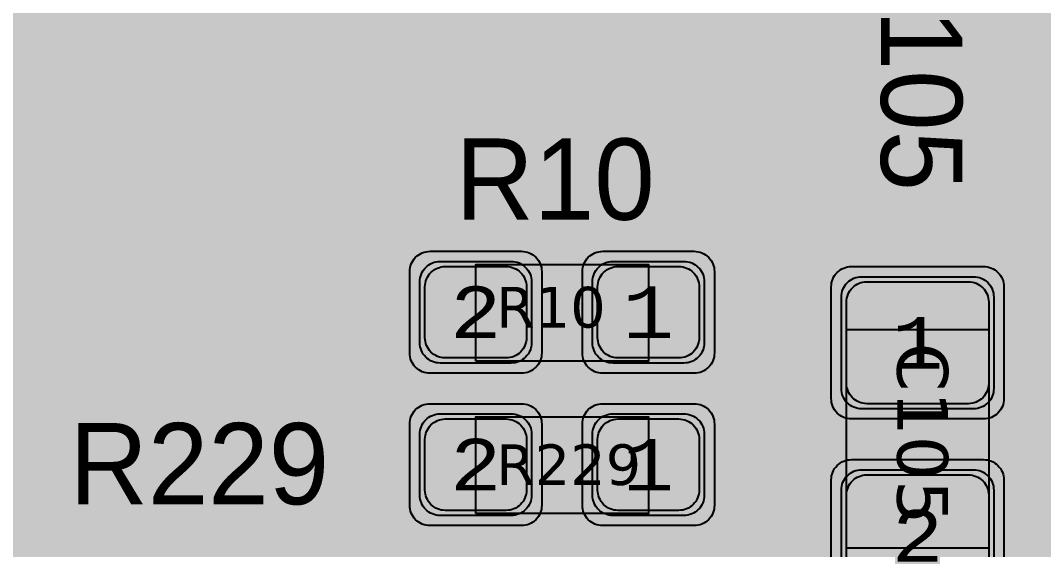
# Model space of a CAD drawing. Extents: x -28 to 199, y -61 to 255.
# Drawn here: x 139.67 to 149.74, y 213.92 to 219.12 of the extents above; entities that cross this region are included whole.
import ezdxf
from ezdxf.enums import TextEntityAlignment as Align

# ---------------------------------------------------------------- set-up
doc = ezdxf.new("R2010")
doc.units = 0
doc.header["$MEASUREMENT"] = 0
for name, color, linetype in [('ASSEMBLY_OUTLINES_TOP', 102, 'CONTINUOUS'), ('ASSEMBLY_PART_NUMBERS_BTM', 191, 'CONTINUOUS'), ('ASSEMBLY_PART_NUMBERS_TOP', 102, 'CONTINUOUS'), ('ASSEMBLY_REF_DES_TOP', 102, 'CONTINUOUS'), ('DRILL_DRAWING', 21, 'CONTINUOUS'), ('GENERATED_SILKSCREEN_TOP', 140, 'CONTINUOUS'), ('PART_PADS_SMD_TOP', 150, 'CONTINUOUS'), ('PIN_NUMBERS_BTM', 8, 'CONTINUOUS'), ('PIN_NUMBERS_TOP', 8, 'CONTINUOUS'), ('PLACEMENT_OUTLINES_TOP', 130, 'CONTINUOUS'), ('PLANE_DATA_LAYER_BOTTOM', 10, 'CONTINUOUS'), ('PLANE_DATA_LAYER_TOP', 150, 'CONTINUOUS'), ('PLANE_SHAPES_LAYER_2', 230, 'CONTINUOUS'), ('PLANE_SHAPES_LAYER_3', 81, 'CONTINUOUS'), ('PLANE_SHAPES_LAYER_BOTTOM', 10, 'CONTINUOUS'), ('PLANE_SHAPES_LAYER_TOP', 150, 'CONTINUOUS'), ('SILKSCREEN_OUTLINES_TOP', 150, 'CONTINUOUS'), ('SILKSCREEN_REF_DES_TOP', 150, 'CONTINUOUS'), ('SOLDERMASK_PADS_TOP', 180, 'CONTINUOUS'), ('SOLDERPASTE_PADS_TOP', 180, 'CONTINUOUS'), ('TRACES_LAYER_2', 230, 'CONTINUOUS'), ('TRACES_LAYER_BOTTOM', 10, 'CONTINUOUS'), ('TRACES_LAYER_TOP', 150, 'CONTINUOUS')]:
    doc.layers.add(name, color=color, linetype=linetype)
doc.styles.add('COURIER_NEW', font='COUR.TTF')
doc.styles.add('VERDANA', font='verdana.TTF')
doc.styles.add('VERIBEST_GERBER_0', font='txt')

msp = doc.modelspace()

# ---------------------------------------------------------------- hatches: boundary and pattern name
at = {"layer": 'PLANE_DATA_LAYER_BOTTOM'}
h = msp.add_hatch(color=256, dxfattribs=at)
h.paths.add_polyline_path([(169.5, 182.994348, -0.6681819935815638), (169.369918, 182.940467), (166.022318, 186.288067, -0.198909955685367), (166, 186.341948), (166, 188.182781, -0.2956984262160577), (166.045075, 188.252334, 0.6480680487453199), (166.045075, 189.347666, -0.2956984262160577), (166, 189.417219), (166, 217.499992, 0.414213562373095), (165.999992, 217.5), (158.000008, 217.5, 0.414213562373095), (158, 217.499992), (158, 214.902603, -0.198909955685367), (157.977682, 214.848722), (157.67296, 214.544, -0.6168695301195867), (157.543681, 214.586852, 0.8785732422549731), (156.353822, 214.567613, -0.381510988498814), (156.278107, 214.5), (154.489242, 214.5, -0.5383921361414893), (154.419199, 214.606207, 0.8971333277535124), (152.686954, 215.582199, -0.5138675206210099), (152.563046, 215.582199, 0.6767439981892426), (150.759836, 215.139914, -0.4545684732283138), (150.663608, 215.077263, 0.4628778347305008), (149.903822, 214.567613, -0.381510988498814), (149.828107, 214.5), (149.8262, 214.5, -0.414213562373095), (149.75, 214.5762), (149.75, 217.499992, 0.414213562373095), (149.749992, 217.5), (142.750008, 217.5, 0.414213562373095), (142.75, 217.499992), (142.75, 216.317137, -0.414213562373095), (142.6738, 216.240937), (130.8262, 216.240937, -0.414213562373095), (130.75, 216.317137), (130.75, 221.05161, -0.198909955685367), (130.772318, 221.105491), (131.644509, 221.977682, -0.1989133663344687), (131.698391, 222), (135.749992, 222, 0.414213562373095), (135.75, 222.000008), (135.75, 223.160834, -0.6295033319639212), (135.873908, 223.220251, 2.085404210499117), (135.873908, 224.779749, -0.629503331963921), (135.75, 224.839166), (135.75, 225.1738, -0.414213562373095), (135.8262, 225.25), (142.6738, 225.25, -0.414213562373095), (142.75, 225.1738), (142.75, 222.250008, 0.414213562373095), (142.750008, 222.25), (145.160834, 222.25, -0.6295033319639212), (145.220251, 222.126092, 2.085404210499117), (146.779749, 222.126092, -0.6295033319639212), (146.839166, 222.25), (147.910834, 222.25, -0.6295033319639212), (147.970251, 222.126092, 2.085404210499117), (149.529749, 222.126092, -0.6295033319639212), (149.589166, 222.25), (161.749992, 222.25, 0.414213562373095), (161.75, 222.250008), (161.75, 235.310363, -0.1756597936058653), (161.767701, 235.359192, 0.3625092994040193), (161.767701, 236.640808, -0.1756597936058653), (161.75, 236.689637), (161.75, 240.9238, -0.414213562373095), (161.8262, 241), (166.6738, 241, -0.414213562373095), (166.75, 240.9238), (166.75, 224.750008, 0.414213562373095), (166.750008, 224.75), (169.4238, 224.75, -0.414213562373095), (169.5, 224.6738)], flags=0)
h.paths.add_polyline_path([(133.75, 220, -0.9999999999999999), (135.75, 220, -0.9999999999999999)], flags=0)
h.paths.add_polyline_path([(137, 220, -0.9999999999999999), (139, 220, -0.9999999999999999)], flags=0)
h.paths.add_polyline_path([(138.04, 224, -0.9999999999999999), (140.04, 224, -0.9999999999999999)], flags=0)
h.paths.add_polyline_path([(140.25, 220, -0.9999999999999999), (142.25, 220, -0.9999999999999999)], flags=0)
h.paths.add_polyline_path([(161.96, 226.5, -0.9999999999999999), (163.96, 226.5, -0.9999999999999999)], flags=0)
h.paths.add_polyline_path([(161.96, 233, -0.9999999999999999), (163.96, 233, -0.9999999999999999)], flags=0)
h.paths.add_polyline_path([(161.96, 239.25, -0.9999999999999999), (163.96, 239.25, -0.9999999999999999)], flags=0)
h.paths.add_polyline_path([(163.285987, 219.388731, 1.7877343018547374), (163.285987, 220.411269, -0.1385740107174841), (163.246107, 220.4), (154.653893, 220.4, -0.1385740107174841), (154.614013, 220.411269, 1.7877343018547374), (154.614013, 219.388731, -0.1385740107174841), (154.653893, 219.4), (163.246107, 219.4, -0.1385740107174841)], flags=0)
h.paths.add_polyline_path([(164.5, 226.5, -0.9999999999999999), (166.5, 226.5, -0.9999999999999999)], flags=0)
h.paths.add_polyline_path([(164.5, 233, -0.9999999999999999), (166.5, 233, -0.9999999999999999)], flags=0)
h.paths.add_polyline_path([(164.5, 239.25, -0.9999999999999999), (166.5, 239.25, -0.9999999999999999)], flags=0)
h = msp.add_hatch(color=256, dxfattribs=at)
h.paths.add_polyline_path([(149, 169.0762, -0.414213562373095), (148.9238, 169), (147.000008, 169, 0.414213562373095), (147, 168.999992), (147, 168.9142, -0.414213562373095), (146.9238, 168.838), (146.916836, 168.838, 0.1989121654681667), (146.650257, 168.727579), (143.944996, 166.022318, -0.1989133663345656), (143.891114, 166), (137.250008, 166), (137.250004, 165.999999, -0.1462038582376008), (137.2082, 165.987508), (134.125814, 165.987508, 0.1989121654681667), (133.859235, 165.877087), (133.754466, 165.772318, -0.1989133663345372), (133.700584, 165.75), (130.8262, 165.75, -0.414213562373095), (130.75, 165.8262), (130.75, 166.249992, 0.414213562373095), (130.749992, 166.25), (120.250008, 166.25, 0.414213562373095), (120.25, 166.249992), (120.25, 164.5762, -0.414213562373095), (120.1738, 164.5), (119.753893, 164.5, -0.1385740107174841), (119.714013, 164.511269, 0.2825715138385524), (119.085987, 164.511269, -0.1385740107174437), (119.046107, 164.5), (108.750008, 164.5, 0.414213562373095), (108.75, 164.499992), (108.75, 161.5762, -0.414213562373095), (108.6738, 161.5), (108.5762, 161.5, -0.414213562373095), (108.5, 161.5762), (108.5, 161.9, 0.414213562373095), (108.05, 162.35), (106.95, 162.35, 0.3417826534714845), (106.514377, 162.012837, -0.4469152351943249), (106.413497, 161.960731, 0.4438706376830999), (105.620728, 161.556344, -0.3389471313174167), (105.54716, 161.5), (94.5762, 161.5, -0.414213562373095), (94.5, 161.5762), (94.5, 164.712074, -0.1989099556853327), (94.522318, 164.765955), (99.853553, 170.09719, 0.1989122151386037), (100, 170.450743), (100, 172.1738, -0.414213562373095), (100.0762, 172.25), (130.749992, 172.25, 0.414213562373095), (130.75, 172.250008), (130.75, 194.117184, -0.198909955685367), (130.772318, 194.171065), (131.344755, 194.743502, 0.1989121882725125), (131.469235, 195.044022), (131.469235, 198.379979, 0.1989121882725125), (131.344755, 198.680499), (130.772318, 199.252936, -0.198909955685367), (130.75, 199.306817), (130.75, 214.914737, -0.414213562373095), (130.8262, 214.990937), (147.279128, 214.990937, -0.1989133663345656), (147.33301, 214.968619), (148.977682, 213.323947, -0.198909955685367), (149, 213.270066)], flags=0)
h.paths.add_polyline_path([(110.25, 165.75, -0.9999999999999999), (112.25, 165.75, -0.9999999999999999)], flags=0)
h.paths.add_polyline_path([(113.75, 169.75, -0.9999999999999999), (116.75, 169.75, -0.9999999999999999)], flags=0)
h.paths.add_polyline_path([(118.5, 169.75, -0.9999999999999999), (121.5, 169.75, -0.9999999999999999)], flags=0)
h.paths.add_polyline_path([(134.21, 170.75, 0.414213562373095), (134.46, 171), (134.46, 172.5, 0.414213562373095), (134.21, 172.75), (132.71, 172.75, 0.414213562373095), (132.46, 172.5), (132.46, 171, 0.414213562373095), (132.71, 170.75)], flags=0)
h.paths.add_polyline_path([(134.21, 177, 0.414213562373095), (134.46, 177.25), (134.46, 178.75, 0.414213562373095), (134.21, 179), (132.71, 179, 0.414213562373095), (132.46, 178.75), (132.46, 177.25, 0.414213562373095), (132.71, 177)], flags=0)
h.paths.add_polyline_path([(134.21, 183.25, 0.414213562373095), (134.46, 183.5), (134.46, 185, 0.414213562373095), (134.21, 185.25), (132.71, 185.25, 0.414213562373095), (132.46, 185), (132.46, 183.5, 0.414213562373095), (132.71, 183.25)], flags=0)
h.paths.add_polyline_path([(132.46, 190.5, -0.9999999999999999), (134.46, 190.5, -0.9999999999999999)], flags=0)
h.paths.add_polyline_path([(132.46, 196.75, -0.9999999999999999), (134.46, 196.75, -0.9999999999999999)], flags=0)
h.paths.add_polyline_path([(135, 171.75, -0.9999999999999999), (137, 171.75, -0.9999999999999999)], flags=0)
h.paths.add_polyline_path([(135, 178, -0.9999999999999999), (137, 178, -0.9999999999999999)], flags=0)
h.paths.add_polyline_path([(135, 184.25, -0.9999999999999999), (137, 184.25, -0.9999999999999999)], flags=0)
h.paths.add_polyline_path([(135, 190.5, -0.9999999999999999), (137, 190.5, -0.9999999999999999)], flags=0)
h.paths.add_polyline_path([(135, 196.75, -0.9999999999999999), (137, 196.75, -0.9999999999999999)], flags=0)
h.paths.add_polyline_path([(139.749992, 169, 0.414213562373095), (139.75, 169.000008), (139.75, 198.249992, 0.414213562373095), (139.749992, 198.25), (137.250008, 198.25, 0.414213562373095), (137.25, 198.249992), (137.25, 169.000008, 0.414213562373095), (137.250008, 169)], flags=0)
h.paths.add_polyline_path([(142.1, 210.3, -0.9999999999999999), (143.29999999999998, 210.3, -0.9999999999999999)], flags=0)
h.paths.add_polyline_path([(144.1, 179.2, 0.1385725087961841), (144.011269, 179.514013, -0.1385740107174031), (144, 179.553893), (144, 192.314146, 0.1989122151386141), (143.853553, 192.667699), (142.111055, 194.410197, 0.0466846266150895), (142.039326, 194.469652, -0.0466839603697562), (142.028394, 194.478712), (141.903793, 194.603313, -0.1385728852908003), (141.883563, 194.639481, 0.8890740124386082), (140.7, 194.500003), (140.7, 194.499999, 0.3470511284967519), (141.160519, 193.916437, -0.1385728852908476), (141.196687, 193.896207), (141.389803, 193.703091, 0.0466846266150975), (141.461532, 193.643636, -0.0466839603697036), (141.472464, 193.634576), (142.977682, 192.129358, -0.198909955685367), (143, 192.075477), (143, 179.553893, -0.1385740107174032), (142.988731, 179.514013, 0.1385725087961841), (142.9, 179.2, 0.9999999999999999)], flags=0)
h.paths.add_polyline_path([(143, 169, -0.9999999999999999), (145, 169, -0.9999999999999999)], flags=0)
h.paths.add_polyline_path([(145.3, 169.7, -0.9999999999999999), (146.5, 169.7, -0.9999999999999999)], flags=0)
h.paths.add_polyline_path([(144.5, 206.75, -0.9999999999999999), (146.5, 206.75, -0.9999999999999999)], flags=0)
h.paths.add_polyline_path([(145.6, 187.2, -0.9999999999999999), (146.79999999999998, 187.2, -0.9999999999999999)], flags=0)
h.paths.add_polyline_path([(148.111269, 212.585987, 0.1385725087961841), (148.2, 212.9, 0.9999999999999999), (147, 212.9, 0.1385725087961841), (147.088731, 212.585987, -0.1385740107174032), (147.1, 212.546107), (147.1, 211.353893, -0.1385740107174842), (147.088731, 211.314013, 0.1385725087961739), (147, 211, 0.9999999999999999), (148.2, 211, 0.1385725087961739), (148.111269, 211.314013, -0.1385740107174841), (148.1, 211.353893), (148.1, 212.546107, -0.1385740107174031)], flags=0)
h.paths.add_polyline_path([(145.75, 199.25, -0.9999999999999999), (148.75, 199.25, -0.9999999999999999)], flags=0)
h.paths.add_polyline_path([(146.551388, 201.672619, 6.595924566415619), (145.922619, 202.301388, -0.1217123035593108), (145.931388, 202.265899), (145.931388, 202.265898, -0.5165321972622035), (145.830039, 202.193968, 0.5165316951389798), (144.5, 201.250001), (144.5, 201.25, 0.9999999999999999), (146.5, 201.25), (146.5, 201.250002, 0.0842844278408749), (146.443968, 201.580039, -0.6810727290850475)], flags=0)
at = {"layer": 'PLANE_DATA_LAYER_TOP'}
h = msp.add_hatch(color=256, dxfattribs=at)
h.paths.add_polyline_path([(142.5, 212.741748, -0.2613500258174826), (142.463516, 212.676717, 0.059353743273157), (142.370565, 212.603554), (142.085259, 212.318247, 0.1989122151386141), (141.938812, 211.964694), (141.938812, 211.188188, 0.1989122151386141), (142.085259, 210.834635), (142.177682, 210.742212, -0.1989099556852985), (142.2, 210.688331), (142.2, 210.653893, -0.1385740107174842), (142.188731, 210.614013, 0.1385725087961739), (142.1, 210.3, 0.295700821202571), (142.454925, 209.752334, -0.2956984262160577), (142.5, 209.682781), (142.5, 209.5762, -0.414213562373095), (142.4238, 209.5), (142.012507, 209.5, -0.1989133663344686), (141.958625, 209.522318), (135.698189, 215.782754, 0.1989122151386141), (135.344636, 215.929201), (122.5762, 215.929201, -0.414213562373095), (122.5, 216.005401), (122.5, 217.1738, -0.414213562373095), (122.5762, 217.25), (123.444814, 217.25, -0.097046089290353), (123.473571, 217.244366, 0.1959346537837349), (123.926429, 217.244366, -0.0970460892903059), (123.955186, 217.25), (125.744814, 217.25, -0.0970460892903059), (125.773571, 217.244366, 0.1959346537837349), (126.226429, 217.244366, -0.0970460892903059), (126.255186, 217.25), (131.499992, 217.25, 0.414213562373095), (131.5, 217.250008), (131.5, 226.4238, -0.414213562373095), (131.5762, 226.5), (132.6738, 226.5, -0.414213562373095), (132.75, 226.4238), (132.75, 222.000008, 0.414213562373095), (132.750008, 222), (135.499992, 222, 0.414213562373095), (135.5, 222.000008), (135.5, 223.447913, -0.7613480370801184), (135.641609, 223.487003, 0.7613574031703987), (137.5, 223.999999), (137.5, 224.000001, 0.7613574031703987), (135.641609, 224.512997, -0.7613480370801184), (135.5, 224.552087), (135.5, 226.4238, -0.414213562373095), (135.5762, 226.5), (142.4238, 226.5, -0.414213562373095), (142.5, 226.4238)], flags=0)
h.paths.add_polyline_path([(133.75, 220, -0.9999999999999999), (135.75, 220, -0.9999999999999999)], flags=0)
h.paths.add_polyline_path([(137, 220, -0.9999999999999999), (139, 220, -0.9999999999999999)], flags=0)
h.paths.add_polyline_path([(138.04, 224, -0.9999999999999999), (140.04, 224, -0.9999999999999999)], flags=0)
h.paths.add_polyline_path([(140.25, 220, -0.9999999999999999), (142.25, 220, -0.9999999999999999)], flags=0)
at = {"layer": 'PLANE_SHAPES_LAYER_2'}
h = msp.add_hatch(color=256, dxfattribs=at)
h.paths.add_polyline_path([(169.5, 129.25), (149.5, 129.25), (142.25, 122), (142.25, 90.5), (147.5, 90.5), (147.5, 80), (154, 80), (154, 69.25), (131.75, 69.25), (131.75, 73.25), (121.25, 73.25), (121.25, 81), (110.5, 81), (110.5, 125.75), (106.5, 125.75), (106.5, 128.75), (93.5, 128.75), (93.5, 120.25), (91.75, 120.25), (91.75, 121.5), (80, 121.5), (80, 118.25), (73.25, 118.25), (73.25, 124.5), (67.5, 124.5), (67.5, 128), (57.75, 128), (57.75, 120.25), (55.25, 120.25), (55.25, 121.5), (47.5, 121.5), (47.5, 119), (35, 119), (35, 134.75), (32.75, 134.75), (32.75, 159.75), (29.25, 159.75), (29.25, 175.25), (22.5, 175.25), (22.5, 195.25), (17.25, 195.25), (17.25, 198), (22.5, 198), (22.5, 216.5), (40.25, 216.5), (40.25, 235.5), (54.5, 235.5), (54.5, 254), (87.25, 254), (87.25, 236.25), (86.25, 236.25), (86.25, 228.75), (81, 228.75), (81, 218.75), (95.25, 218.75), (95.25, 194.5), (87, 194.5), (87, 172), (131.1, 172), (131.1, 208.75), (115.5, 208.75), (115.5, 213.75), (106.75, 213.75), (106.75, 218.75), (110.25, 222.25), (110.25, 226.25), (142.5, 226.25), (142.5, 221.5), (160.5, 221.5), (160.5, 240.75), (169.5, 240.75)])
h.paths.add_polyline_path([(35.5, 149.5), (41.75, 149.5), (41.75, 152), (39.25, 152), (39.25, 154), (37.75, 154), (37.75, 152), (35.5, 152)], flags=16)
h.paths.add_polyline_path([(37.5, 125.75), (37.5, 128.75), (42.75, 128.75), (42.75, 125.75)], flags=16)
h.paths.add_polyline_path([(52, 127.75), (52, 130.75), (54.25, 130.75), (54.25, 127.75)], flags=16)
h.paths.add_polyline_path([(50.75, 219.5), (50.75, 226.5), (71.75, 226.5), (71.75, 219.5)], flags=16)
h.paths.add_polyline_path([(66.5, 150.75), (66.5, 177.5), (72.25, 177.5), (72.25, 150.75)], flags=16)
h.paths.add_polyline_path([(47.25, 185.25), (73, 185.25), (73, 188.25), (70.25, 188.25), (70.25, 191), (47.25, 191)], flags=16)
h.paths.add_polyline_path([(84.5, 208), (84.5, 212.75), (85, 212.75), (85, 208)], flags=16)
h.paths.add_polyline_path([(61.5, 137.25), (87.75, 137.25), (87.75, 140.5), (84.75, 140.5), (84.75, 143), (61.5, 143)], flags=16)
h.paths.add_polyline_path([(88.75, 127), (88.75, 130), (91, 130), (91, 127)], flags=16)
h.paths.add_polyline_path([(85.5, 130.25), (85.5, 132.5), (91, 132.5), (91, 130.25)], flags=16)
h.paths.add_polyline_path([(108.75, 142.25), (135.75, 142.25), (135.75, 145.75), (132.25, 145.75), (132.25, 149), (108.75, 149)], flags=16)
h.paths.add_polyline_path([(114.25, 126.75), (140.75, 126.75), (140.75, 129.75), (137.25, 129.75), (137.25, 133), (114.25, 133)], flags=16)
h.paths.add_polyline_path([(155.25, 180.25), (166.25, 180.25), (166.25, 186.25), (152.25, 186.25), (152.25, 183), (155.25, 183)], flags=16)
at = {"layer": 'PLANE_SHAPES_LAYER_3'}
h = msp.add_hatch(color=256, dxfattribs=at)
h.paths.add_polyline_path([(169.5, 129.25), (149.5, 129.25), (142.25, 122), (142.25, 90.5), (147.5, 90.5), (147.5, 80), (154, 80), (154, 69.25), (131.75, 69.25), (131.75, 73.25), (121.25, 73.25), (121.25, 81), (110.5, 81), (110.5, 125.75), (106.5, 125.75), (106.5, 128.75), (93.5, 128.75), (93.5, 120.25), (91.75, 120.25), (91.75, 121.5), (80, 121.5), (80, 118.25), (73.25, 118.25), (73.25, 124.5), (67.5, 124.5), (67.5, 127.75), (58.25, 127.75), (58.25, 130.25), (88.75, 130.25), (88.75, 127), (91, 127), (91, 132.5), (55, 132.5), (55, 131.25), (52, 131.25), (52, 127.75), (55, 127.75), (55, 127.25), (57.75, 127.25), (57.75, 120.25), (55.25, 120.25), (55.25, 121.5), (47.5, 121.5), (47.5, 119), (35, 119), (35, 134.75), (32.75, 134.75), (32.75, 159.75), (29.25, 159.75), (29.25, 175.25), (22.5, 175.25), (22.5, 195.25), (17.25, 195.25), (17.25, 198), (22.5, 198), (22.5, 216.5), (40.25, 216.5), (40.25, 235.5), (54.5, 235.5), (54.5, 254), (87.25, 254), (87.25, 236.25), (86.25, 236.25), (86.25, 228.75), (81, 228.75), (81, 218.75), (95.25, 218.75), (95.25, 194.5), (87, 194.5), (87, 172), (131.1, 172), (131.1, 208.75), (115.5, 208.75), (115.5, 213.75), (106.75, 213.75), (106.75, 218.75), (110.25, 222.25), (110.25, 226.25), (142.5, 226.25), (142.5, 221.5), (160.5, 221.5), (160.5, 240.75), (169.5, 240.75)])
h.paths.add_polyline_path([(35.5, 149.5), (41.75, 149.5), (41.75, 152), (39.25, 152), (39.25, 154), (37.75, 154), (37.75, 152), (35.5, 152)], flags=16)
h.paths.add_polyline_path([(37.5, 125.75), (37.5, 128.75), (42.75, 128.75), (42.75, 125.75)], flags=16)
h.paths.add_polyline_path([(50.75, 219.5), (50.75, 226.5), (71.75, 226.5), (71.75, 219.5)], flags=16)
h.paths.add_polyline_path([(66.5, 150.75), (66.5, 177.5), (72.25, 177.5), (72.25, 150.75)], flags=16)
h.paths.add_polyline_path([(47.25, 185.25), (73, 185.25), (73, 188.25), (70.25, 188.25), (70.25, 191), (47.25, 191)], flags=16)
h.paths.add_polyline_path([(84.5, 208), (84.5, 212.75), (85, 212.75), (85, 208)], flags=16)
h.paths.add_polyline_path([(61.5, 137.25), (87.75, 137.25), (87.75, 140.5), (84.75, 140.5), (84.75, 143), (61.5, 143)], flags=16)
h.paths.add_polyline_path([(108.75, 142.25), (135.75, 142.25), (135.75, 145.75), (132.25, 145.75), (132.25, 149), (108.75, 149)], flags=16)
h.paths.add_polyline_path([(114.25, 126.75), (140.75, 126.75), (140.75, 129.75), (137.25, 129.75), (137.25, 133), (114.25, 133)], flags=16)
h.paths.add_polyline_path([(155.25, 180.25), (166.25, 180.25), (166.25, 186.25), (152.25, 186.25), (152.25, 183), (155.25, 183)], flags=16)

# ---------------------------------------------------------------- linework, layer by layer
at = {"layer": 'ASSEMBLY_OUTLINES_TOP'}
for points in [[(144.15, 215.77), (144.15, 216.72), (145.85, 216.72), (145.85, 215.77)], [(147.8, 213.93), (147.8, 216.08), (149.2, 216.08), (149.2, 213.93)], [(144.15, 214.27), (144.15, 215.22), (145.85, 215.22), (145.85, 214.27)]]:
    msp.add_lwpolyline(points, close=True, dxfattribs=at)
at = {"layer": 'GENERATED_SILKSCREEN_TOP', "const_width": 0.15}
msp.add_lwpolyline([(149.8, 217.45), (149.8, 222.05), (160.2, 222.05), (160.2, 217.45)], close=True, dxfattribs=at)
for points in [[(148.176, 219.022), (148.1752, 219.0284), (148.1712, 219.0316), (148.1656, 219.034), (148.1592, 219.0348), (148.1536, 219.034), (148.148, 219.0316), (148.144, 219.0284), (148.1432, 219.022), (148.1432, 218.71), (148.144, 218.7044), (148.148, 218.6996), (148.1536, 218.6972), (148.1592, 218.6964), (148.1656, 218.6972), (148.1712, 218.6996), (148.1752, 218.7044), (148.176, 218.71), (148.176, 218.8508), (148.9272, 218.8508), (148.9328, 218.8516), (148.9368, 218.854), (148.9392, 218.858), (148.94, 218.8636), (148.9408, 218.8676), (148.9408, 218.8716), (148.9392, 218.8748), (148.936, 218.878), (148.7168, 219.034), (148.7112, 219.0364), (148.7064, 219.0364), (148.7008, 219.034), (148.6968, 219.03), (148.6936, 219.0252), (148.692, 219.0196), (148.6936, 219.014), (148.6976, 219.01), (148.8768, 218.882), (148.176, 218.882), (148.176, 219.022)], [(139.482, 218.742), (139.651, 218.879), (139.654, 218.88), (139.657, 218.881), (139.658, 218.882), (139.662, 218.883), (139.999, 218.883), (140.004, 218.882), (140.006, 218.881), (140.009, 218.88), (140.012, 218.879), (140.181, 218.742), (140.185, 218.737), (140.187, 218.729), (140.186, 218.723), (140.184, 218.718), (140.181, 218.714), (140.176, 218.71), (140.171, 218.707), (140.166, 218.706), (140.161, 218.706), (140.157, 218.709), (139.992, 218.842), (139.669, 218.842), (139.515, 218.716)], [(148.8304, 218.402), (148.94, 218.2676), (148.9408, 218.2644), (148.9416, 218.262), (148.9424, 218.2612), (148.9432, 218.258), (148.9432, 217.9884), (148.9424, 217.9852), (148.9424, 217.9844), (148.9416, 217.9836), (148.9408, 217.9812), (148.94, 217.978), (148.8304, 217.8436), (148.8272, 217.8412), (148.8232, 217.8404), (148.8208, 217.8388), (148.8176, 217.838), (148.2688, 217.838), (148.2664, 217.8388), (148.2608, 217.8404), (148.2592, 217.8412), (148.256, 217.8436), (148.1464, 217.978), (148.1456, 217.9812), (148.1448, 217.9828), (148.144, 217.9844), (148.1432, 217.986), (148.1432, 217.9884), (148.1432, 218.258), (148.144, 218.2612), (148.1448, 218.2644), (148.1464, 218.2676), (148.256, 218.402), (148.2576, 218.4036), (148.2584, 218.4052), (148.2608, 218.4068), (148.2664, 218.4084), (148.2688, 218.4092), (148.8176, 218.4092), (148.8208, 218.4084), (148.8232, 218.4068), (148.8264, 218.4052), (148.8304, 218.402)], [(148.216, 218.3036), (148.176, 218.2532), (148.176, 217.9948), (148.2768, 217.87), (148.8096, 217.87), (148.8472, 217.9172), (148.216, 218.3036)], [(148.8096, 218.3764), (148.2768, 218.3764), (148.2368, 218.3292), (148.868, 217.942), (148.9104, 217.9948), (148.9104, 218.2532), (148.8096, 218.3764)], [(139.651, 217.887), (139.483, 218.024)], [(139.515, 218.05), (139.669, 217.924), (139.992, 217.924), (140.157, 218.057), (140.161, 218.059), (140.166, 218.06), (140.171, 218.059), (140.176, 218.056), (140.181, 218.052), (140.184, 218.047), (140.186, 218.041), (140.187, 218.035), (140.185, 218.029), (140.181, 218.024), (140.012, 217.887), (140.008, 217.885), (140.007, 217.884), (140.004, 217.884), (140.003, 217.883), (140.002, 217.883), (139.999, 217.883), (139.662, 217.883), (139.658, 217.884), (139.654, 217.885), (139.651, 217.887)], [(144.9292, 217.1792), (144.9228, 217.1776), (144.9196, 217.1744), (144.9172, 217.1688), (144.9164, 217.1624), (144.9172, 217.1568), (144.9196, 217.1512), (144.9228, 217.1472), (144.9292, 217.1464), (145.2412, 217.1464), (145.2468, 217.1472), (145.2516, 217.1512), (145.254, 217.1568), (145.2548, 217.1624), (145.254, 217.1688), (145.2516, 217.1744), (145.2468, 217.1776), (145.2412, 217.1792), (145.1004, 217.1792), (145.1004, 217.9304), (145.0996, 217.936), (145.0972, 217.94), (145.0932, 217.9424), (145.0876, 217.9432), (145.0836, 217.944), (145.0796, 217.944), (145.0764, 217.9424), (145.0732, 217.9392), (144.9172, 217.72), (144.9148, 217.7144), (144.9148, 217.7088), (144.9172, 217.704), (144.9212, 217.7), (144.926, 217.6968), (144.9316, 217.6952), (144.9348, 217.6952), (144.9372, 217.696), (144.9412, 217.7008), (145.0692, 217.88), (145.0692, 217.1792), (144.9292, 217.1792)], [(144.6244, 217.6424), (144.6268, 217.644), (144.6276, 217.648), (144.63, 217.652), (144.63, 217.656), (144.63, 217.8208), (144.63, 217.8248), (144.6276, 217.8272), (144.6276, 217.8296), (144.6268, 217.8304), (144.626, 217.8312), (144.6244, 217.8328), (144.4884, 217.9432), (144.4844, 217.9448), (144.4812, 217.9456), (144.478, 217.9464), (144.0748, 217.9464), (144.0676, 217.9448), (144.0628, 217.9408), (144.0588, 217.936), (144.0572, 217.9304), (144.0572, 217.1624), (144.0588, 217.156), (144.0628, 217.152), (144.0676, 217.1496), (144.0732, 217.1488), (144.0796, 217.1496), (144.0852, 217.152), (144.0892, 217.156), (144.0908, 217.1624), (144.0908, 217.5304), (144.4668, 217.5304), (144.598, 217.1576), (144.6012, 217.152), (144.6068, 217.1488), (144.6132, 217.148), (144.618, 217.1496), (144.6228, 217.152), (144.6268, 217.156), (144.6292, 217.1616), (144.6276, 217.168), (144.4964, 217.5408), (144.6244, 217.6424)], [(144.0908, 217.9136), (144.4732, 217.9136), (144.598, 217.8128), (144.598, 217.664), (144.4732, 217.5624), (144.0908, 217.5624), (144.0908, 217.9136)], [(145.5492, 217.8336), (145.6836, 217.9432), (145.6868, 217.944), (145.6892, 217.9448), (145.69, 217.9456), (145.6932, 217.9464), (145.9628, 217.9464), (145.966, 217.9456), (145.9668, 217.9456), (145.9676, 217.9448), (145.97, 217.944), (145.9732, 217.9432), (146.1076, 217.8336), (146.11, 217.8296), (146.1108, 217.8264), (146.1124, 217.824), (146.1132, 217.8208), (146.1132, 217.272), (146.1124, 217.2696), (146.1108, 217.264), (146.11, 217.2624), (146.1076, 217.2592), (145.9732, 217.1496), (145.97, 217.1488), (145.9684, 217.148), (145.9668, 217.1472), (145.9652, 217.1464), (145.9628, 217.1464), (145.6932, 217.1464), (145.69, 217.1472), (145.6868, 217.148), (145.6836, 217.1496), (145.5492, 217.2592), (145.5476, 217.2608), (145.546, 217.2616), (145.5444, 217.264), (145.5428, 217.2696), (145.542, 217.272), (145.542, 217.8208), (145.5428, 217.824), (145.5444, 217.8264), (145.546, 217.8296), (145.5492, 217.8336)], [(145.5748, 217.8128), (145.5748, 217.28), (145.622, 217.24), (146.0092, 217.8712), (145.9564, 217.9136), (145.698, 217.9136), (145.5748, 217.8128)], [(145.6476, 217.2192), (145.698, 217.1792), (145.9564, 217.1792), (146.0812, 217.28), (146.0812, 217.8128), (146.034, 217.8504), (145.6476, 217.2192)], [(148.668, 217.5028), (148.6672, 217.506), (148.6664, 217.5084), (148.6648, 217.5116), (148.5768, 217.6204), (148.9104, 217.6204), (148.9104, 217.098), (148.912, 217.0924), (148.9152, 217.0876), (148.9208, 217.0852), (148.9264, 217.0844), (148.9328, 217.0852), (148.9384, 217.0876), (148.9416, 217.0924), (148.9432, 217.098), (148.9432, 217.638), (148.9416, 217.6436), (148.9376, 217.6476), (148.9336, 217.6524), (148.9272, 217.654), (148.5424, 217.654), (148.5368, 217.6532), (148.5328, 217.6508), (148.5304, 217.6476), (148.5288, 217.642), (148.5272, 217.638), (148.5264, 217.6348), (148.5272, 217.6308), (148.5296, 217.6276), (148.636, 217.4972), (148.636, 217.2388), (148.5344, 217.114), (148.2768, 217.114), (148.1768, 217.2388), (148.1768, 217.4972), (148.2824, 217.6276), (148.2848, 217.6332), (148.2848, 217.638), (148.2816, 217.6428), (148.2776, 217.6476), (148.272, 217.6508), (148.2664, 217.6516), (148.2632, 217.6516), (148.2608, 217.6508), (148.2568, 217.6468), (148.1464, 217.5116), (148.1448, 217.5092), (148.1448, 217.506), (148.1432, 217.5028), (148.1432, 217.2332), (148.1432, 217.2308), (148.144, 217.23), (148.144, 217.2292), (148.1448, 217.2276), (148.1448, 217.226), (148.1464, 217.2228), (148.2568, 217.0876), (148.2592, 217.0852), (148.2608, 217.0844), (148.2656, 217.0828), (148.2688, 217.082), (148.5424, 217.082), (148.5464, 217.0828), (148.5504, 217.0844), (148.552, 217.0844), (148.5528, 217.0852), (148.5544, 217.0868), (148.556, 217.0876), (148.6648, 217.2228), (148.6664, 217.2268), (148.6672, 217.2292), (148.668, 217.2332), (148.668, 217.5028)], [(140.8244, 214.8424), (140.8268, 214.844), (140.8276, 214.848), (140.83, 214.852), (140.83, 214.856), (140.83, 215.0208), (140.83, 215.0248), (140.8276, 215.0272), (140.8276, 215.0296), (140.8268, 215.0304), (140.826, 215.0312), (140.8244, 215.0328), (140.6884, 215.1432), (140.6844, 215.1448), (140.6812, 215.1456), (140.678, 215.1464), (140.2748, 215.1464), (140.2676, 215.1448), (140.2628, 215.1408), (140.2588, 215.136), (140.2572, 215.1304), (140.2572, 214.3624), (140.2588, 214.356), (140.2628, 214.352), (140.2676, 214.3496), (140.2732, 214.3488), (140.2796, 214.3496), (140.2852, 214.352), (140.2892, 214.356), (140.2908, 214.3624), (140.2908, 214.7304), (140.6668, 214.7304), (140.798, 214.3576), (140.8012, 214.352), (140.8068, 214.3488), (140.8132, 214.348), (140.818, 214.3496), (140.8228, 214.352), (140.8268, 214.356), (140.8292, 214.3616), (140.8276, 214.368), (140.6964, 214.7408), (140.8244, 214.8424)], [(140.2908, 215.1136), (140.6732, 215.1136), (140.798, 215.0128), (140.798, 214.864), (140.6732, 214.7624), (140.2908, 214.7624), (140.2908, 215.1136)], [(141.4452, 215.1432), (141.5796, 215.0336), (141.582, 215.0296), (141.5828, 215.0264), (141.5844, 215.024), (141.5852, 215.0208), (141.5852, 214.9112), (141.5844, 214.908), (141.5828, 214.9032), (141.582, 214.8992), (141.5796, 214.8976), (141.0468, 214.4648), (141.0468, 214.3792), (141.5692, 214.3792), (141.5748, 214.3776), (141.5796, 214.3744), (141.582, 214.3688), (141.5828, 214.3624), (141.582, 214.3568), (141.5796, 214.3512), (141.5748, 214.348), (141.5692, 214.3464), (141.03, 214.3464), (141.0236, 214.348), (141.0196, 214.352), (141.0156, 214.356), (141.014, 214.3624), (141.014, 214.472), (141.0148, 214.4744), (141.0164, 214.48), (141.018, 214.4824), (141.0196, 214.484), (141.0212, 214.4856), (141.5532, 214.9192), (141.5532, 215.0128), (141.4284, 215.1136), (141.17, 215.1136), (141.0396, 215.0072), (141.034, 215.0056), (141.0284, 215.0064), (141.0236, 215.0088), (141.0204, 215.0136), (141.0172, 215.0184), (141.0164, 215.024), (141.0164, 215.0272), (141.0172, 215.0296), (141.0212, 215.0336), (141.1556, 215.1432), (141.1588, 215.144), (141.1612, 215.1448), (141.162, 215.1456), (141.1652, 215.1464), (141.4348, 215.1464), (141.438, 215.1456), (141.4388, 215.1456), (141.4396, 215.1448), (141.442, 215.144), (141.4452, 215.1432)], [(142.2012, 215.1432), (142.3356, 215.0336), (142.338, 215.0296), (142.3388, 215.0264), (142.3404, 215.024), (142.3412, 215.0208), (142.3412, 214.9112), (142.3404, 214.908), (142.3388, 214.9032), (142.338, 214.8992), (142.3356, 214.8976), (141.8028, 214.4648), (141.8028, 214.3792), (142.3252, 214.3792), (142.3308, 214.3776), (142.3356, 214.3744), (142.338, 214.3688), (142.3388, 214.3624), (142.338, 214.3568), (142.3356, 214.3512), (142.3308, 214.348), (142.3252, 214.3464), (141.786, 214.3464), (141.7796, 214.348), (141.7756, 214.352), (141.7716, 214.356), (141.77, 214.3624), (141.77, 214.472), (141.7708, 214.4744), (141.7724, 214.48), (141.774, 214.4824), (141.7756, 214.484), (141.7772, 214.4856), (142.3092, 214.9192), (142.3092, 215.0128), (142.1844, 215.1136), (141.926, 215.1136), (141.7956, 215.0072), (141.79, 215.0056), (141.7844, 215.0064), (141.7796, 215.0088), (141.7764, 215.0136), (141.7732, 215.0184), (141.7724, 215.024), (141.7724, 215.0272), (141.7732, 215.0296), (141.7772, 215.0336), (141.9116, 215.1432), (141.9148, 215.144), (141.9172, 215.1448), (141.918, 215.1456), (141.9212, 215.1464), (142.1908, 215.1464), (142.194, 215.1456), (142.1948, 215.1456), (142.1956, 215.1448), (142.198, 215.144), (142.2012, 215.1432)], [(142.6676, 214.3496), (142.5332, 214.4592), (142.5292, 214.4632), (142.5284, 214.4656), (142.5284, 214.468), (142.5292, 214.4736), (142.5324, 214.4792), (142.5356, 214.4832), (142.5404, 214.4864), (142.546, 214.4872), (142.5516, 214.4856), (142.682, 214.3792), (142.9404, 214.3792), (143.0652, 214.48), (143.0652, 214.7672), (142.9564, 214.6792), (142.9532, 214.6776), (142.9524, 214.6768), (142.95, 214.676), (142.9468, 214.676), (142.6772, 214.676), (142.674, 214.676), (142.6692, 214.6776), (142.6676, 214.6792), (142.5332, 214.788), (142.5316, 214.7888), (142.53, 214.7904), (142.5284, 214.7928), (142.5268, 214.7984), (142.526, 214.8016), (142.526, 215.0208), (142.5268, 215.0248), (142.5284, 215.028), (142.53, 215.0304), (142.5316, 215.0312), (142.5332, 215.0336), (142.6676, 215.1432), (142.6708, 215.144), (142.6732, 215.1448), (142.674, 215.1456), (142.6772, 215.1464), (142.9468, 215.1464), (142.95, 215.1456), (142.9508, 215.1456), (142.9516, 215.1448), (142.954, 215.144), (142.9572, 215.1432), (143.0916, 215.0336), (143.094, 215.0296), (143.0948, 215.0264), (143.0964, 215.024), (143.0972, 215.0208), (143.0972, 214.472), (143.0964, 214.4696), (143.0948, 214.464), (143.094, 214.4624), (143.0916, 214.4592), (142.9572, 214.3496), (142.9532, 214.348), (142.9524, 214.3472), (142.9508, 214.3472), (142.9492, 214.3464), (142.9484, 214.3464), (142.9468, 214.3464), (142.6772, 214.3464), (142.674, 214.3472), (142.6708, 214.348), (142.6676, 214.3496)], [(142.5588, 215.0128), (142.5588, 214.8096), (142.682, 214.708), (142.9404, 214.708), (143.0652, 214.8096), (143.0652, 215.0128), (142.9404, 215.1136), (142.682, 215.1136), (142.5588, 215.0128)]]:
    msp.add_lwpolyline(points, dxfattribs=at)
for points in [[(145.283844, 216.720005, 1.1642e-05), (145.283836, 216.719995), (144.716164, 216.719995, 1.1642e-05), (144.716156, 216.720005), (145.283844, 216.720005)], [(145.292098, 215.769995), (144.707902, 215.769995, 1.22306e-05), (144.707911, 215.770005), (145.292089, 215.770005, 1.22306e-05), (145.292098, 215.769995)], [(147.800005, 214.730492, 1.10969e-05), (147.799995, 214.730485), (147.799995, 215.269515, 1.10969e-05), (147.800005, 215.269508), (147.800005, 214.730492)], [(149.200005, 214.730485, 1.10969e-05), (149.199995, 214.730492), (149.199995, 215.269508, 1.10969e-05), (149.200005, 215.269515), (149.200005, 214.730485)], [(145.283844, 215.220005, 1.1642e-05), (145.283836, 215.219995), (144.716164, 215.219995, 1.1642e-05), (144.716156, 215.220005), (145.283844, 215.220005)], [(145.292098, 214.269995), (144.707902, 214.269995, 1.22306e-05), (144.707911, 214.270005), (145.292089, 214.270005, 1.22306e-05), (145.292098, 214.269995)]]:
    msp.add_lwpolyline(points, format="xyb", dxfattribs=at)
at = {"layer": 'PART_PADS_SMD_TOP'}
for points in [[(144.7, 215.95, -0.4142135624), (144.5, 215.75), (143.8, 215.75, -0.4142135624), (143.6, 215.95), (143.6, 216.55, -0.4142135624), (143.8, 216.75), (144.5, 216.75, -0.4142135624), (144.7, 216.55)], [(146.4, 215.95, -0.4142135624), (146.2, 215.75), (145.5, 215.75, -0.4142135624), (145.3, 215.95), (145.3, 216.55, -0.4142135624), (145.5, 216.75), (146.2, 216.75, -0.4142135624), (146.4, 216.55)], [(147.75, 216.4, -0.4142135624), (147.95, 216.6), (149.05, 216.6, -0.4142135624), (149.25, 216.4), (149.25, 215.5, -0.4142135624), (149.05, 215.3), (147.95, 215.3, -0.4142135624), (147.75, 215.5)], [(144.7, 214.45, -0.4142135624), (144.5, 214.25), (143.8, 214.25, -0.4142135624), (143.6, 214.45), (143.6, 215.05, -0.4142135624), (143.8, 215.25), (144.5, 215.25, -0.4142135624), (144.7, 215.05)], [(146.4, 214.45, -0.4142135624), (146.2, 214.25), (145.5, 214.25, -0.4142135624), (145.3, 214.45), (145.3, 215.05, -0.4142135624), (145.5, 215.25), (146.2, 215.25, -0.4142135624), (146.4, 215.05)], [(147.75, 214.5, -0.4142135624), (147.95, 214.7), (149.05, 214.7, -0.4142135624), (149.25, 214.5), (149.25, 213.6, -0.4142135624), (149.05, 213.4), (147.95, 213.4, -0.4142135624), (147.75, 213.6)]]:
    msp.add_lwpolyline(points, format="xyb", close=True, dxfattribs=at)
at = {"layer": 'PLACEMENT_OUTLINES_TOP'}
for points in [[(144.15, 215.77), (144.15, 216.72), (145.85, 216.72), (145.85, 215.77)], [(147.8, 213.93), (147.8, 216.08), (149.2, 216.08), (149.2, 213.93)], [(144.15, 214.27), (144.15, 215.22), (145.85, 215.22), (145.85, 214.27)]]:
    msp.add_lwpolyline(points, close=True, dxfattribs=at)
at = {"layer": 'PLANE_SHAPES_LAYER_BOTTOM'}
for points in [[(135.75, 215), (142.75, 215), (135.75, 225.25), (142.75, 225.25)], [(142.75, 218.25), (169.5, 218.25), (142.75, 222.25), (169.5, 222.25)], [(142.75, 217.5), (164.25, 217.5), (142.75, 218.25), (164.25, 218.25)], [(137.25, 198.25), (149.25, 198.25), (137.25, 215), (149.25, 215)]]:
    msp.add_solid(points, dxfattribs=at)
at = {"layer": 'PLANE_SHAPES_LAYER_TOP'}
for points in [[(137.25, 214.25), (142.5, 214.25), (137.25, 222), (142.5, 222)], [(137.25, 198.25), (142.5, 198.25), (137.25, 214.25), (142.5, 214.25)]]:
    msp.add_solid(points, dxfattribs=at)
at = {"layer": 'SILKSCREEN_OUTLINES_TOP'}
for points in [[(144.15, 215.77), (144.15, 216.72), (145.85, 216.72), (145.85, 215.77)], [(147.8, 213.93), (147.8, 216.08), (149.2, 216.08), (149.2, 213.93)], [(144.15, 214.27), (144.15, 215.22), (145.85, 215.22), (145.85, 214.27)]]:
    msp.add_lwpolyline(points, close=True, dxfattribs=at)
at = {"layer": 'SOLDERMASK_PADS_TOP'}
for points in [[(144.8, 215.85, -0.4142135624), (144.6, 215.65), (143.7, 215.65, -0.4142135624), (143.5, 215.85), (143.5, 216.65, -0.4142135624), (143.7, 216.85), (144.6, 216.85, -0.4142135624), (144.8, 216.65)], [(146.5, 215.85, -0.4142135624), (146.3, 215.65), (145.4, 215.65, -0.4142135624), (145.2, 215.85), (145.2, 216.65, -0.4142135624), (145.4, 216.85), (146.3, 216.85, -0.4142135624), (146.5, 216.65)], [(147.65, 216.5, -0.4142135624), (147.85, 216.7), (149.15, 216.7, -0.4142135624), (149.35, 216.5), (149.35, 215.4, -0.4142135624), (149.15, 215.2), (147.85, 215.2, -0.4142135624), (147.65, 215.4)], [(144.8, 214.35, -0.4142135624), (144.6, 214.15), (143.7, 214.15, -0.4142135624), (143.5, 214.35), (143.5, 215.15, -0.4142135624), (143.7, 215.35), (144.6, 215.35, -0.4142135624), (144.8, 215.15)], [(146.5, 214.35, -0.4142135624), (146.3, 214.15), (145.4, 214.15, -0.4142135624), (145.2, 214.35), (145.2, 215.15, -0.4142135624), (145.4, 215.35), (146.3, 215.35, -0.4142135624), (146.5, 215.15)], [(147.65, 214.6, -0.4142135624), (147.85, 214.8), (149.15, 214.8, -0.4142135624), (149.35, 214.6), (149.35, 213.5, -0.4142135624), (149.15, 213.3), (147.85, 213.3, -0.4142135624), (147.65, 213.5)]]:
    msp.add_lwpolyline(points, format="xyb", close=True, dxfattribs=at)
at = {"layer": 'SOLDERPASTE_PADS_TOP'}
for points in [[(144.65, 216, -0.4142135624), (144.45, 215.8), (143.85, 215.8, -0.4142135624), (143.65, 216), (143.65, 216.5, -0.4142135624), (143.85, 216.7), (144.45, 216.7, -0.4142135624), (144.65, 216.5)], [(146.35, 216, -0.4142135624), (146.15, 215.8), (145.55, 215.8, -0.4142135624), (145.35, 216), (145.35, 216.5, -0.4142135624), (145.55, 216.7), (146.15, 216.7, -0.4142135624), (146.35, 216.5)], [(147.8, 216.35, -0.4142135624), (148, 216.55), (149, 216.55, -0.4142135624), (149.2, 216.35), (149.2, 215.55, -0.4142135624), (149, 215.35), (148, 215.35, -0.4142135624), (147.8, 215.55)], [(144.65, 214.5, -0.4142135624), (144.45, 214.3), (143.85, 214.3, -0.4142135624), (143.65, 214.5), (143.65, 215, -0.4142135624), (143.85, 215.2), (144.45, 215.2, -0.4142135624), (144.65, 215)], [(146.35, 214.5, -0.4142135624), (146.15, 214.3), (145.55, 214.3, -0.4142135624), (145.35, 214.5), (145.35, 215, -0.4142135624), (145.55, 215.2), (146.15, 215.2, -0.4142135624), (146.35, 215)], [(147.8, 214.45, -0.4142135624), (148, 214.65), (149, 214.65, -0.4142135624), (149.2, 214.45), (149.2, 213.65, -0.4142135624), (149, 213.45), (148, 213.45, -0.4142135624), (147.8, 213.65)]]:
    msp.add_lwpolyline(points, format="xyb", close=True, dxfattribs=at)
at = {"layer": 'TRACES_LAYER_2', "const_width": 0.254}
msp.add_lwpolyline([(164.5, 215.5), (163.164751, 216.835249), (147.581558, 216.835249), (142.023, 211.276691)], dxfattribs=at)
at = {"layer": 'TRACES_LAYER_BOTTOM', "const_width": 0.75}
msp.add_lwpolyline([(99, 216.5), (102.573562, 216.5), (103.457625, 215.615937), (147.569574, 215.615937), (149.625, 213.560511), (149.625, 191.954609), (153.21635, 188.363259), (163.063244, 188.363259), (169.028992, 182.397511), (169.028992, 151.602635), (168.126038, 150.699681), (166.007928, 150.699681), (163.9, 148.591753), (163.9, 147.5)], dxfattribs=at)
at = {"layer": 'TRACES_LAYER_TOP'}
for points, const_width in [([(144.15, 216.25), (144.15, 217.41981), (146.63019, 219.9), (154.3, 219.9)], 0.5), ([(151.825, 216.6), (151.825, 218.012845), (150.957793, 218.880052), (148.530052, 218.880052), (145.9, 216.25), (145.85, 216.25)], 0.35), ([(150.555, 216.6), (149.524582, 216.6), (148.874582, 215.95), (148.5, 215.95)], 0.35), ([(144.15, 216.25), (144.15, 214.75)], 0.5), ([(143.65, 213.2), (143.65, 214.75), (144.15, 214.75)], 0.35), ([(146.35, 213.2), (146.35, 213.777), (146.225936, 213.901064), (146.225936, 214.75), (145.85, 214.75)], 0.35), ([(148.5, 214.05), (148.5, 214.5), (150.5, 214.5)], 0.35), ([(148.5, 214.05), (147.6, 213.15)], 0.35)]:
    msp.add_lwpolyline(points, dxfattribs=dict(at, const_width=const_width))

# ---------------------------------------------------------------- texts
at = {"layer": 'ASSEMBLY_PART_NUMBERS_BTM', "style": 'VERIBEST_GERBER_0', "text_generation_flag": 2}
for s, p in [('CL21B225KOFNNNE', (144.96, 226.25)), ('GRM1885C1H102JA01D', (147.21, 226.25)), ('ERJ-3EKF4701V', (148.71, 226.25))]:
    msp.add_text(s, height=2.032, rotation=90, dxfattribs=at).set_placement(p, align=Align.TOP_LEFT)
for s, p in [('ERJ-3EKF4701V', (161.75, 214.21)), ('ERJ-3GEY0R00V', (161.75, 214.04))]:
    msp.add_text(s, height=2.032, dxfattribs=at).set_placement(p, align=Align.TOP_LEFT)
at = {"layer": 'ASSEMBLY_PART_NUMBERS_TOP', "style": 'VERIBEST_GERBER_0'}
for s, p in [('ERJ-3EKF2700V', (149.46, 226.5)), ('CL21B225KOFNNNE', (145.96, 215))]:
    msp.add_text(s, height=2.032, rotation=270, dxfattribs=at).set_placement(p, align=Align.TOP_LEFT)
for s, p in [('ERJ-3GEY0R00V', (145, 218.79)), ('ERJ-3EKF4701V', (145, 217.29))]:
    msp.add_text(s, height=2.032, dxfattribs=at).set_placement(p, align=Align.TOP_LEFT)
at = {"layer": 'ASSEMBLY_REF_DES_TOP', "style": 'VERDANA'}
for s, p in [('R10', (144.35, 216.5)), ('R229', (144.35, 214.95))]:
    msp.add_text(s, height=0.4, dxfattribs=at).set_placement(p, align=Align.TOP_LEFT)
msp.add_text('C105', height=0.5, rotation=270, dxfattribs=at).set_placement((148.8, 215.95), align=Align.TOP_LEFT)
at = {"layer": 'DRILL_DRAWING', "style": 'VERIBEST_GERBER_0'}
for s, p in [('T', (141.25, 220)), ('A', (150.5, 218)), ('A', (150.5, 214.5))]:
    msp.add_text(s, height=2, dxfattribs=at).set_placement(p, align=Align.MIDDLE_CENTER)
at = {"layer": 'PIN_NUMBERS_BTM', "style": 'COURIER_NEW'}
for s, p in [('2', (144.15, 216.25)), ('1', (145.85, 216.25)), ('1', (148.5, 215.95)), ('2', (144.15, 214.75)), ('1', (145.85, 214.75)), ('2', (148.5, 214.05))]:
    msp.add_text(s, height=0.508, dxfattribs=at).set_placement(p, align=Align.MIDDLE_CENTER)
at = {"layer": 'PIN_NUMBERS_TOP', "style": 'COURIER_NEW'}
for s, p in [('2', (144.15, 216.25)), ('1', (145.85, 216.25)), ('1', (148.5, 215.95)), ('2', (144.15, 214.75)), ('1', (145.85, 214.75)), ('2', (148.5, 214.05))]:
    msp.add_text(s, height=0.508, dxfattribs=at).set_placement(p, align=Align.MIDDLE_CENTER)
at = {"layer": 'SILKSCREEN_REF_DES_TOP', "style": 'VERIBEST_GERBER_0'}
msp.add_text('C105', height=0.8, rotation=270, dxfattribs=at).set_placement((148.94, 220), align=Align.TOP_LEFT)
for s, p in [('R10', (143.95, 217.96)), ('R229', (140.15, 215.16))]:
    msp.add_text(s, height=0.8, dxfattribs=at).set_placement(p, align=Align.TOP_LEFT)

doc.saveas('drawing.dxf')
